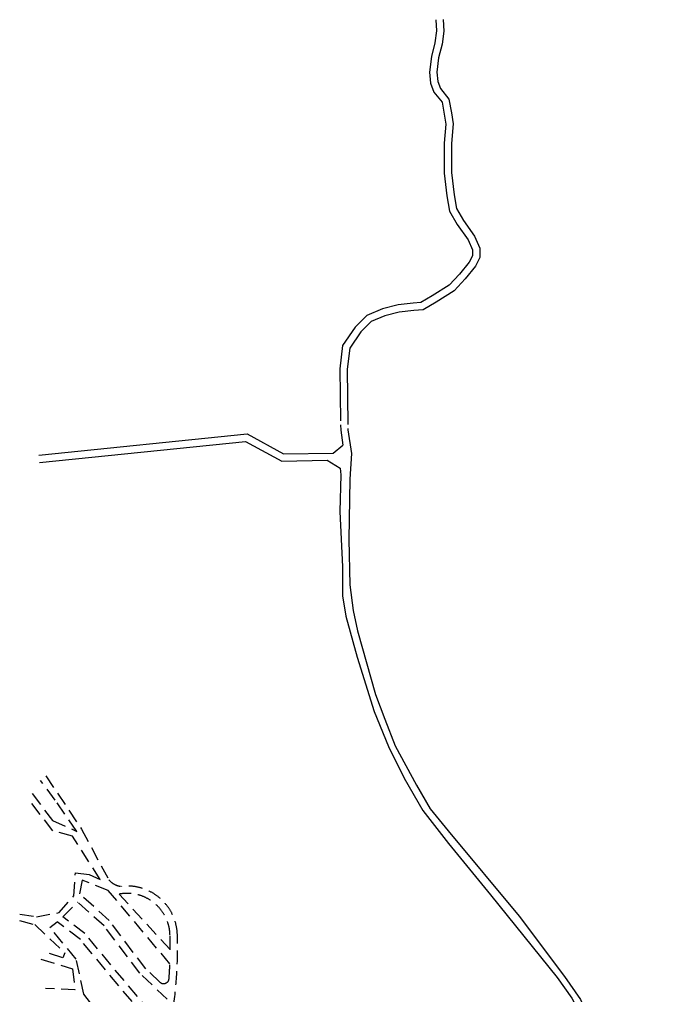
# Model space of a CAD drawing. Extents: x 549522 to 568491, y 7511769 to 7521280.
# Drawn here: x 549701 to 551444, y 7516653 to 7519305 of the extents above; entities that cross this region are included whole.
import ezdxf

# ---------------------------------------------------------------- set-up
doc = ezdxf.new("R2010")
doc.units = 0
doc.header["$LTSCALE"] = 150
doc.header["$MEASUREMENT"] = 0
doc.linetypes.add('HIDDEN', pattern=[0.375, 0.25, -0.125])
doc.layers.add('PROJECAO', color=7, linetype='HIDDEN')
doc.layers.add('RODOVIA', color=10, linetype='CONTINUOUS')

msp = doc.modelspace()

# ---------------------------------------------------------------- linework, layer by layer
at = {"layer": 'PROJECAO'}
for p, q in [((549772, 7517249.7), (549869.2, 7517104.6)), ((549797.7, 7517183.8), (549757.5, 7517237.4)), ((549735.2, 7517201.7), (549789.9, 7517128.1)), ((549791, 7517100.2), (549725.1, 7517186.1)), ((549855.8, 7517099), (549797.7, 7517183.8)), ((549789.9, 7517128.1), (549855.8, 7517099)), ((549844.6, 7517085.7), (549791, 7517100.2)), ((549919.4, 7516968.5), (549844.6, 7517085.7)), ((549869.2, 7517104.6), (549942.9, 7516967.4)), ((549848, 7516923.9), (549852.4, 7516986.4)), ((549852.4, 7516986.4), (549889.3, 7516981.9)), ((549889.3, 7516981.9), (549919.4, 7516968.5)), ((549870.3, 7516966.3), (549863.5, 7516929.2)), ((549941.7, 7516938.4), (549870.3, 7516966.3)), ((549807.8, 7516878.1), (549848, 7516923.9)), ((549944, 7516856.9), (549863.5, 7516929.2)), ((550108.9, 7516738.8), (549941.7, 7516938.4)), ((550109.8, 7516777.5), (549971, 7516928.3)), ((549818.3, 7516866.3), (549858.6, 7516906.7)), ((549930.6, 7516842), (549858.6, 7516906.7)), ((549701.7, 7516873.7), (549746.4, 7516867)), ((549746.4, 7516867), (549807.8, 7516878.1)), ((549700.6, 7516856.9), (549741.9, 7516845.8)), ((549741.9, 7516845.8), (549823.4, 7516768.8)), ((549783.3, 7516837.4), (549802.9, 7516852.9)), ((549866.1, 7516805.3), (549802.9, 7516852.9)), ((549878.1, 7516821.2), (549818.3, 7516866.3)), ((550027.4, 7516713.2), (549928, 7516844.9)), ((550043.3, 7516725.3), (549944, 7516856.9)), ((549854.7, 7516752), (549783.3, 7516837.4)), ((550056.7, 7516607), (549878.1, 7516821.2)), ((550042.3, 7516593.1), (549862.7, 7516808.4)), ((549817.8, 7516755.4), (549765.3, 7516772.1)), ((549823.4, 7516768.8), (549817.8, 7516755.4)), ((549758.6, 7516752), (549844.6, 7516725.3)), ((549875.2, 7516656.7), (549854.7, 7516752)), ((549844.6, 7516725.3), (549851.3, 7516668.4)), ((550081.4, 7516689.2), (550043.3, 7516725.3)), ((550101.3, 7516642.8), (550029.6, 7516710.8)), ((549851.3, 7516668.4), (549770.9, 7516671.7)), ((549994.6, 7516498.4), (549875.2, 7516656.7))]:
    msp.add_line(p, q, dxfattribs=at)
for centre, radius, start, end in [((549982.1, 7517001), 51.7, 220.5795, 264.8524), ((549992.9, 7516814), 136.4, 1.6412, 96.5036), ((549992.9, 7516814), 116.4, 1.6412, 100.8716), ((548941.6, 7516783.8), 1188.2, 352.3642, 1.6412), ((548941.6, 7516783.8), 1168.2, 359.6879, 1.6412), ((548941.6, 7516783.8), 1168.2, 355.8333, 357.7878), ((550091.8, 7516700.1), 15, 226.5398, 355.8333)]:
    msp.add_arc(centre, radius, start, end, dxfattribs=at)
at = {"layer": 'RODOVIA'}
for points in [[(550831.2, 7519304), (550832.7, 7519274), (550828.5, 7519242.1), (550819.1, 7519204.9), (550814.1, 7519162.1), (550816.9, 7519131.8), (550825.9, 7519107.7), (550848, 7519080.1), (550854, 7519048.2), (550858.2, 7519020.7), (550853.7, 7518968.8), (550853.7, 7518887.9), (550860.9, 7518825.7), (550868.6, 7518784.6), (550889.3, 7518748.3), (550918.8, 7518706.3), (550930.3, 7518679.5), (550930.3, 7518662.8), (550921.8, 7518645.7), (550895.7, 7518613.1), (550867.8, 7518583.1), (550821.5, 7518554.5), (550790.7, 7518536), (550769.4, 7518534.1), (550728.5, 7518529.3), (550686.2, 7518519.3), (550643.9, 7518500.8), (550612, 7518469), (550578, 7518419.3), (550570.3, 7518356.2), (550572.3, 7518214.7)], [(550851.1, 7519305), (550852.8, 7519273.2), (550848.1, 7519238.4), (550838.8, 7519201.2), (550834.2, 7519161.8), (550836.5, 7519136.3), (550843.5, 7519117.7), (550866.7, 7519088.7), (550873.7, 7519051.5), (550878.3, 7519021.4), (550873.7, 7518968), (550873.7, 7518889), (550880.7, 7518828.7), (550887.6, 7518791.6), (550906.2, 7518759.1), (550936.4, 7518716.1), (550950.3, 7518683.6), (550950.3, 7518658.1), (550938.7, 7518634.9), (550910.9, 7518600.1), (550880.7, 7518567.6), (550831.9, 7518537.4), (550797, 7518516.5), (550771.5, 7518514.2), (550732, 7518509.5), (550692.5, 7518500.2), (550655.4, 7518484), (550627.5, 7518456.1), (550597.3, 7518412), (550590.3, 7518355.2), (550592.4, 7518204.9)]]:
    msp.add_lwpolyline(points, dxfattribs=at)
at = {"layer": 'RODOVIA', "linetype": 'CONTINUOUS'}
for points in [[(550572.4, 7518204), (550572.7, 7518188.8), (550578.5, 7518148.3)], [(549753.1, 7518121), (550319, 7518179.3), (550417.6, 7518125.1), (550552.2, 7518126.8), (550578.5, 7518148.3)], [(550592.6, 7518193.8), (550592.6, 7518190.4), (550601.9, 7518125.4), (550597.3, 7518055.7), (550595, 7517892.1), (550597.3, 7517769.1), (550606.6, 7517699.4), (550618.2, 7517643.7), (550667, 7517470.8), (550692.5, 7517403.5), (550720.4, 7517331.5), (550778.5, 7517224.7), (550815.6, 7517159.8), (550864.4, 7517100.6), (551057.2, 7516868.4), (551180.3, 7516704.8), (551224.4, 7516642.1), (551252.3, 7516579.5), (551291.8, 7516465.7), (551333.6, 7516324.1), (551443.9, 7515924.4)], [(549755.1, 7518101.1), (550314.5, 7518158.7), (550413, 7518104.7), (550536, 7518107.6), (550570.9, 7518085.9), (550572.9, 7518067.5), (550570.6, 7517967.7), (550577.6, 7517818), (550577.6, 7517739.1), (550586.9, 7517683.4), (550617.1, 7517571.9), (550663.5, 7517424.5), (550703, 7517329.4), (550744.8, 7517243.5), (550795.9, 7517155.3), (550865.6, 7517065.9), (550979.4, 7516926.6), (551160.6, 7516701.5), (551200.1, 7516645.8), (551225.6, 7516595.9), (551263.9, 7516491.2), (551310.4, 7516352), (551340.6, 7516256.8), (551358, 7516154.8)]]:
    msp.add_lwpolyline(points, dxfattribs=at)

doc.saveas('drawing.dxf')
